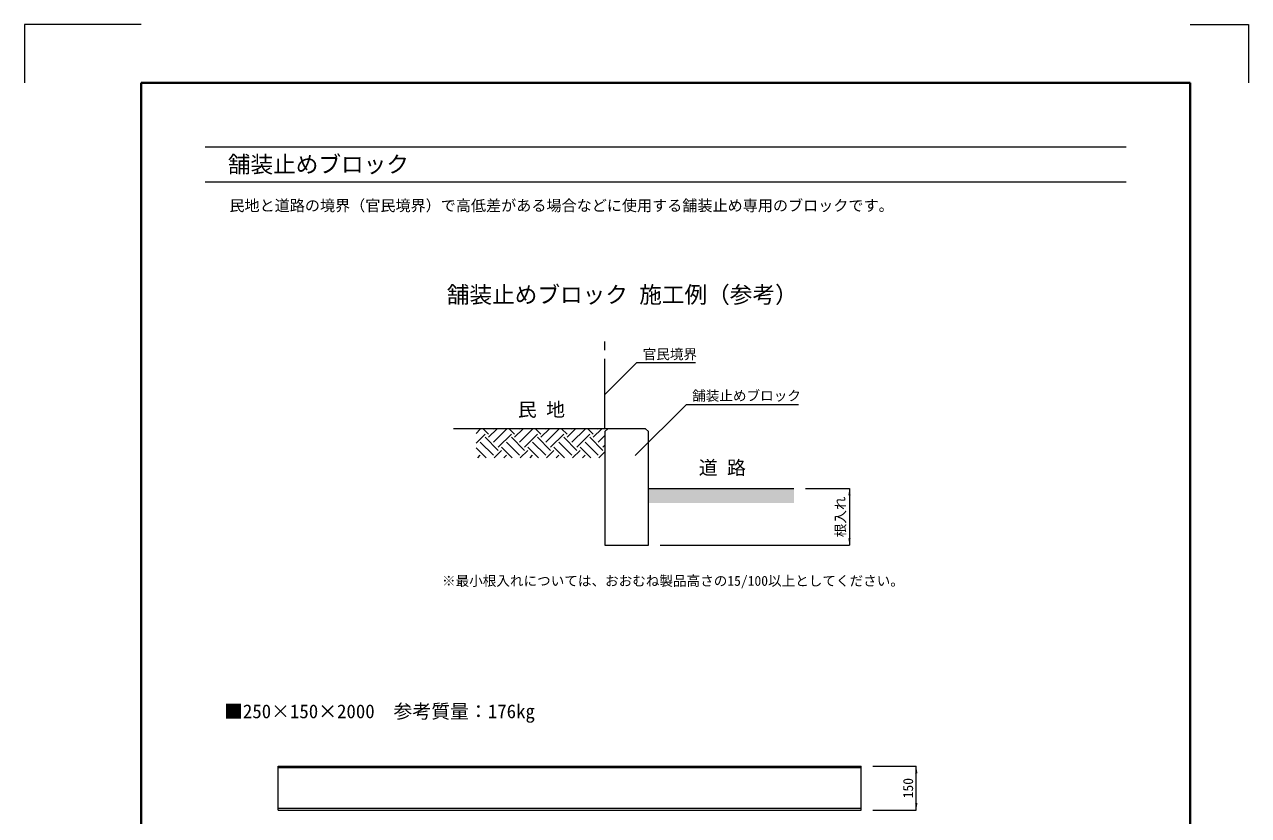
# Model space of a CAD drawing. Units: millimetres at full size, sheet at 1:20; details may follow other scales. Extents: x 0 to 4200, y 0 to 5940.
# Drawn here: x 0 to 4200, y 3225 to 5940 of the extents above; entities that cross this region are included whole.
import ezdxf
from ezdxf.enums import TextEntityAlignment as Align

# ---------------------------------------------------------------- set-up
doc = ezdxf.new("R2010")
doc.units = ezdxf.units.MM
doc.header["$LTSCALE"] = 20
doc.linetypes.add('CHAIN', pattern=[18.5, 12, -1.5, 3.5, -1.5])
for name, color, linetype, lineweight in [('Defpoints_2', 7, 'Continuous', 13), ('ハッチング', 7, 'Continuous', 9), ('中心線', 1, 'CHAIN', 9), ('図枠', 7, 'Continuous', 5), ('基礎・舗装', 7, 'Continuous', 13), ('寸法線', 7, 'Continuous', 13), ('引出線', 4, 'Continuous', 13), ('本体', 2, 'Continuous', 13)]:
    doc.layers.add(name, color=color, linetype=linetype, lineweight=lineweight)
doc.layers.add('ハッチング_舗装', color=7, linetype='Continuous')
doc.layers.add('文字', color=7, linetype='Continuous')
doc.styles.add('ＭＳ ゴシック', font='')
doc.styles.get('ＭＳ ゴシック').set_extended_font_data('MS Gothic')

# ---------------------------------------------------------------- blocks, each defined once
blk = doc.blocks.new('filled_arrow')
at = {"color": 0, "linetype": 'Continuous', "lineweight": -2}
blk.add_solid([(7.5, 1.25), (0, 0), (7.5, -1.25)], dxfattribs=at)

msp = doc.modelspace()

# ---------------------------------------------------------------- hatches: boundary and pattern name
at = {"layer": 'ハッチング_舗装'}
msp.add_hatch(color=256, dxfattribs=at).paths.add_polyline_path([(2640.19, 4297.75), (2640.19, 4347.75), (2141.37, 4347.75), (2141.37, 4297.75)])

# ---------------------------------------------------------------- linework, layer by layer
at = {"layer": 'Defpoints_2'}
for p, q in [((0, 5940), (0, 5740)), ((400, 5940), (0, 5940)), ((4000, 5940), (4200, 5940)), ((4200, 5940), (4200, 5740))]:
    msp.add_line(p, q, dxfattribs=at)
at = {"layer": 'ハッチング'}
for p, q in [((1549.7, 4536.83), (1564.09, 4551.22)), ((1592.15, 4534.38), (1573.78, 4552.75)), ((1592.15, 4523.16), (1621.74, 4552.75)), ((1608.99, 4551.22), (1607.46, 4552.75)), ((1608.99, 4506.32), (1653.89, 4551.22)), ((1681.95, 4534.38), (1663.58, 4552.75)), ((1681.95, 4523.16), (1711.55, 4552.75)), ((1698.79, 4551.22), (1697.26, 4552.75)), ((1698.79, 4506.32), (1743.69, 4551.22)), ((1771.76, 4534.38), (1753.39, 4552.75)), ((1771.76, 4523.16), (1801.35, 4552.75)), ((1788.59, 4551.22), (1787.06, 4552.75)), ((1788.59, 4506.32), (1833.49, 4551.22)), ((1861.56, 4534.38), (1843.19, 4552.75)), ((1861.56, 4523.16), (1891.15, 4552.75)), ((1878.4, 4551.22), (1876.87, 4552.75)), ((1878.4, 4506.32), (1923.3, 4551.22)), ((1951.36, 4534.38), (1932.99, 4552.75)), ((1951.36, 4523.16), (1980.95, 4552.75)), ((1968.2, 4551.22), (1966.67, 4552.75)), ((1549.7, 4503.16), (1580.93, 4534.38)), ((1608.99, 4461.42), (1564.09, 4506.32)), ((1625.83, 4478.26), (1580.93, 4523.16)), ((1625.83, 4489.48), (1670.73, 4534.38)), ((1698.79, 4461.42), (1653.89, 4506.32)), ((1715.63, 4478.26), (1670.73, 4523.16)), ((1715.63, 4489.48), (1760.53, 4534.38)), ((1788.59, 4461.42), (1743.69, 4506.32)), ((1805.43, 4478.26), (1760.53, 4523.16)), ((1805.43, 4489.48), (1850.33, 4534.38)), ((1878.4, 4461.42), (1833.49, 4506.32)), ((1895.23, 4478.26), (1850.33, 4523.16)), ((1895.23, 4489.48), (1940.14, 4534.38)), ((1968.2, 4461.42), (1923.3, 4506.32)), ((1985.04, 4478.26), (1940.14, 4523.16)), ((1968.2, 4506.32), (1991.37, 4529.49)), ((1985.04, 4489.48), (1991.37, 4495.81)), ((1583.98, 4452.75), (1549.7, 4487.03)), ((1555.42, 4452.75), (1564.09, 4461.42)), ((1611.55, 4452.75), (1637.05, 4478.26)), ((1673.78, 4452.75), (1637.05, 4489.48)), ((1645.22, 4452.75), (1653.89, 4461.42)), ((1701.35, 4452.75), (1726.85, 4478.26)), ((1763.58, 4452.75), (1726.85, 4489.48)), ((1735.03, 4452.75), (1743.69, 4461.42)), ((1791.15, 4452.75), (1816.66, 4478.26)), ((1853.39, 4452.75), (1816.66, 4489.48)), ((1824.83, 4452.75), (1833.49, 4461.42)), ((1880.95, 4452.75), (1906.46, 4478.26)), ((1943.19, 4452.75), (1906.46, 4489.48)), ((1914.63, 4452.75), (1923.3, 4461.42)), ((1970.76, 4452.75), (1991.37, 4473.36))]:
    msp.add_line(p, q, dxfattribs=at)
at = {"layer": '中心線'}
msp.add_line((1991.37, 4552.75), (1991.37, 4851.69), dxfattribs=at)
at = {"layer": '図枠', "lineweight": 40}
for p, q in [((400, 5740), (4000, 5740)), ((400, 5740), (400, 200)), ((4000, 5740), (4000, 200))]:
    msp.add_line(p, q, dxfattribs=at)
at = {"layer": '図枠', "lineweight": 13}
for p, q in [((620, 5520), (3780, 5520)), ((620, 5400), (3780, 5400))]:
    msp.add_line(p, q, dxfattribs=at)
at = {"layer": '基礎・舗装'}
for p, q in [((2001.37, 4552.75), (1471.91, 4552.75)), ((2141.37, 4347.75), (2640.19, 4347.75))]:
    msp.add_line(p, q, dxfattribs=at)
at = {"layer": '寸法線'}
for p, q in [((2680.19, 4347.75), (2830.77, 4347.75)), ((2830.77, 4347.75), (2830.77, 4152.75)), ((2181.37, 4152.75), (2830.77, 4152.75)), ((2910.84, 3394.12), (3059.93, 3394.12)), ((3059.93, 3244.12), (3059.93, 3394.12)), ((2910.84, 3244.12), (3059.93, 3244.12))]:
    msp.add_line(p, q, dxfattribs=at)
at = {"layer": '引出線'}
for points in [[(1991.37, 4670.23), (2101.26, 4780.12), (2302.36, 4780.12)], [(2095.74, 4460.76), (2271.13, 4636.16), (2655.52, 4636.16)]]:
    msp.add_lwpolyline(points, dxfattribs=at)
at = {"layer": '本体'}
for p, q in [((2001.37, 4552.75), (1549.7, 4552.75)), ((1991.37, 4542.75), (2001.37, 4552.75)), ((1991.37, 4542.75), (1991.37, 4152.75)), ((2131.37, 4552.75), (2001.37, 4552.75)), ((2131.37, 4552.75), (2141.37, 4542.75)), ((2141.37, 4152.75), (2141.37, 4542.75)), ((1991.37, 4152.75), (2141.37, 4152.75)), ((870.84, 3244.12), (870.84, 3394.12)), ((870.84, 3394.12), (2870.84, 3394.12)), ((2870.84, 3244.12), (2870.84, 3394.12)), ((870.84, 3244.12), (2870.84, 3244.12))]:
    msp.add_line(p, q, dxfattribs=at)
at = {"layer": '本体', "lineweight": 5}
for p, q in [((2870.84, 3388.8), (870.84, 3388.8)), ((2870.84, 3248.8), (870.84, 3248.8))]:
    msp.add_line(p, q, dxfattribs=at)

# ---------------------------------------------------------------- block references
at = {"layer": '寸法線', "xscale": 3.2, "yscale": 3.2}
for p, rotation in [((2830.77, 4347.75), 270), ((2830.77, 4152.75), 90), ((3059.93, 3394.12), 270), ((3059.93, 3244.12), 90)]:
    msp.add_blockref('filled_arrow', p, dxfattribs=dict(at, rotation=rotation))
at = {"layer": '引出線', "xscale": 0.16, "yscale": 0.16, "rotation": 45}
for p in [(1991.37, 4670.23), (2095.74, 4460.76)]:
    msp.add_blockref('filled_arrow', p, dxfattribs=at)

# ---------------------------------------------------------------- texts
at = {"layer": '図枠', "style": 'ＭＳ ゴシック'}
for s, height, p in [('\u3000舗装止めブロック', 56.96, (620, 5460)), ('\u3000■250×150×2000  参考質量：176kg', 47.47, (620, 3582.77))]:
    msp.add_text(s, height=height, dxfattribs=at).set_placement(p, align=Align.MIDDLE_LEFT)
at = {"layer": '寸法線', "style": 'ＭＳ ゴシック'}
for s, p in [('根入れ', (2799.76, 4250.25)), ('150', (3031.93, 3319.12))]:
    msp.add_text(s, height=34.18, rotation=90, dxfattribs=at).set_placement(p, align=Align.MIDDLE_CENTER)
at = {"layer": '引出線', "style": 'ＭＳ ゴシック'}
for s, p in [('官民境界', (2121.26, 4825.52)), ('舗装止めブロック', (2291.13, 4683.01))]:
    msp.add_text(s, height=34.18, dxfattribs=at).set_placement(p, align=Align.TOP_LEFT)
at = {"layer": '文字', "style": 'ＭＳ ゴシック'}
for s, height, p in [('民地と道路の境界（官民境界）で高低差がある場合などに使用する舗装止め専用のブロックです。', 37.98, (703.11, 5288.2)), ('※最小根入れについては、おおむね製品高さの15/100以上としてください。', 34.18, (1432.7, 4003.28))]:
    msp.add_text(s, height=height, dxfattribs=at).set_placement(p, align=Align.BOTTOM_LEFT)
msp.add_text('舗装止めブロック 施工例（参考）', height=56.96, dxfattribs=at).set_placement((2051.12, 5041.17), align=Align.TOP_CENTER)
for s, p in [('民 地', (1773.69, 4618.49)), ('道 路', (2394.43, 4418.94))]:
    msp.add_text(s, height=47.47, dxfattribs=at).set_placement(p, align=Align.MIDDLE_CENTER)

doc.saveas('drawing.dxf')
